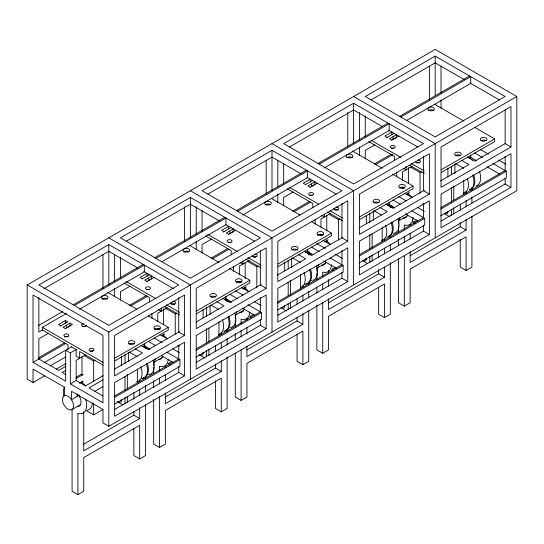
<?xml version="1.0" encoding="UTF-8"?>
<svg xmlns="http://www.w3.org/2000/svg" width="544" height="544" viewBox="0 0 544 544"><rect width="100%" height="100%" fill="white"/><g stroke="black" fill="none" stroke-linecap="round" stroke-linejoin="round"><path stroke-width="0.82" d="M65.436 328.569L63.104 327.223L69.979 323.116L72.427 324.53L65.205 328.698M148.199 278.093L151.579 276.005L151.579 278.698L148.199 280.779L148.199 278.093L144.704 280.112L147.036 281.452M229.799 230.976L233.179 228.895L233.179 231.588L229.799 233.668L229.799 230.976L226.304 232.995L228.636 234.342M311.399 183.865L314.779 181.784L314.779 184.47L311.399 186.558L311.399 183.865L307.904 185.885L310.236 187.231M392.999 136.755L396.379 134.667L396.379 137.36L392.999 139.448L392.999 136.755L389.504 138.774L391.836 140.121M44.792 375.754L33.028 382.541L27.2 379.182L27.2 284.954L435.2 49.395L516.8 96.506L516.8 190.733L108.8 426.292L102.972 422.926L102.972 409.462L71.495 391.292L71.495 399.711L79.424 395.134M108.8 244.576L38.855 284.954L108.8 325.332L178.745 284.954L108.8 244.576L108.8 284.954M190.4 197.458L120.455 237.844L190.4 278.222L260.345 237.844L190.4 197.458L190.4 237.844M272 150.348L202.055 190.733L272 231.112L341.945 190.733L272 150.348L272 190.733M353.6 103.238L283.655 143.623L353.6 184.001L423.545 143.623L353.6 103.238L353.6 143.623M435.2 56.127L365.255 96.506L435.2 136.891L505.145 96.506L435.2 56.127L435.2 95.669M43.955 288.742L108.8 251.301L137.945 268.131M126.283 241.21L190.4 204.19L219.545 221.02M207.883 194.099L272 157.08L301.145 173.903M289.483 146.989L353.6 109.97L382.017 126.371M371.083 99.872L435.2 62.859L464.345 79.682M73.243 304.81L143.188 264.425M154.843 257.7L224.788 217.314M236.443 210.582L306.388 170.204M318.043 163.472L387.988 123.094M399.643 116.362L469.588 75.983M38.128 325.754L62.9 311.454M74.412 305.483L144.357 265.098L144.357 271.83L79.512 309.264M156.012 258.373L225.957 217.988L225.957 224.72L161.84 261.732M237.612 211.256L307.557 170.877L307.557 177.609L242.712 215.043M319.212 164.145L389.157 123.767L389.157 130.499L324.312 167.933M400.812 117.035L470.757 76.656L470.757 83.388L406.64 120.401M68 349.901L68 344.855L42.357 330.045L42.357 327.352L66.511 313.412M42.48 329.977L38.855 332.064L38.855 297.575M60.54 326.012L67.769 321.837L65.436 320.491L58.439 324.53L60.772 325.876M142.14 278.895L149.369 274.727M223.04 232.193L230.969 227.616M305.34 184.674L312.569 180.499M386.24 137.965L394.169 133.389M48.375 333.302L38.855 338.796L38.855 358.986L58.677 370.43L66.028 366.187M129.975 286.192L120.455 291.686L120.455 300.098M211.575 239.074L202.055 244.576L202.055 252.987M293.175 191.964L283.655 197.465L283.655 205.877M374.775 144.854L365.255 150.348L365.255 158.766M146.805 281.588L154.027 277.42M228.405 234.478L235.627 230.302M310.005 187.367L317.227 183.192M391.605 140.257L398.827 136.082M38.42 357.891L64.648 342.754M129.492 305.313L146.248 295.637M211.092 258.203L227.848 248.526M292.692 211.092L309.448 201.416M374.292 163.982L391.048 154.306M76.214 349.534L70.332 352.927L70.332 383.887L102.972 402.737L102.972 335.43L33.028 295.052L33.028 362.352L65.817 343.427M130.655 305.986L147.417 296.31M212.255 258.876L229.017 249.2M293.855 211.766L310.617 202.089M375.455 164.655L392.945 154.557M43.955 362.773L71.55 346.841M50.517 365.718L65.817 356.884M27.2 284.954L108.8 332.064L516.8 96.506M56.556 368.961L66.11 363.446M85.503 354.94L76.16 360.332L76.16 380.521L85.483 385.907L103.129 375.72M91.256 351.614L92.691 350.785M167.103 307.829L157.76 313.222L157.76 321.633M249.424 260.297L239.36 266.111L239.36 274.523M330.303 213.602L320.96 219.001L320.96 227.412M412.624 166.076L402.56 171.89L402.56 180.302M65.844 370.328L62.172 372.45L65.756 374.517M84.177 355.538L93.643 361.005L95.105 360.162M165.043 308.006L175.243 313.895L176.705 313.052M247.377 261.317L256.843 266.784L258.305 265.941M328.977 214.207L338.443 219.674L339.905 218.831M410.577 167.09L420.043 172.564L421.505 171.72M76.18 377.148L81.321 374.184M159.984 328.766L157.78 330.038L157.76 328.365M240.115 282.499L241.584 281.656M323.184 234.539L320.98 235.81L320.96 234.144M404.049 187.857L402.58 188.7L402.56 187.034M75.881 378.665L83.218 374.428M70.332 383.887L76.16 380.521M114.818 358.204L168.252 327.352L168.252 330.045L114.818 360.896M196.418 311.093L249.852 280.242L249.852 282.934L196.418 313.786M278.018 263.983L331.452 233.131L331.452 235.824L278.018 266.676M359.618 216.872L413.052 186.021L413.052 188.714L359.618 219.565M441.218 169.762L494.652 138.91L494.652 141.603L441.218 172.448M79.546 383.282L83.218 381.16M142.922 346.691L144.357 345.862L144.357 343.339M161.881 335.743L164.818 334.05M224.522 299.581L225.957 298.751L225.957 296.228M242.746 289.054L246.418 286.94M305.402 252.885L307.557 251.641L307.557 249.118M324.346 241.944L328.018 239.829M387.722 205.36L389.157 204.53L389.157 202.008M406.681 194.412L409.618 192.712M469.322 158.243L470.757 157.42L470.757 154.897M114.662 369.063L142.487 352.995L135.15 348.758M179.581 331.582L148.315 349.629L140.978 345.392M196.262 321.953L224.087 305.884L216.75 301.648M261.181 284.471L229.915 302.518L222.578 298.282M277.358 275.135L305.687 258.774L298.35 254.538M342.781 237.361L311.515 255.408L304.178 251.172M359.462 227.732L387.287 211.664L379.95 207.427M424.381 190.25L393.115 208.298L385.778 204.061M440.558 180.914L468.887 164.553L461.55 160.317M510.972 146.989L441.028 187.367L441.028 146.989L510.972 106.604L510.972 146.989L505.145 143.623L474.715 161.187L467.378 156.951M102.952 379.862L88.985 387.926L102.932 395.978M184.572 335.43L114.628 375.816L114.628 335.43L184.572 295.052L184.572 335.43L178.745 332.064L178.745 297.575M266.172 288.32L196.228 328.698L196.228 288.32L266.172 247.942L266.172 288.32L260.345 284.954L260.345 250.464M347.772 241.21L277.828 281.588L277.828 241.21L347.772 200.824L347.772 241.21L341.945 237.844L341.945 203.354M429.372 194.099L359.428 234.478L359.428 194.099L429.372 153.714L429.372 194.099L423.545 190.733L423.545 156.237M94.833 391.279L102.884 386.634M71.903 409.618L80.451 404.682M153.503 362.508L162.051 357.571M235.103 315.391L243.651 310.461M316.703 268.28L325.251 263.344M398.303 221.17L406.851 216.233M114.628 396.005L178.745 358.986L178.745 345.528M196.228 348.894L260.345 311.875L260.345 297.575M277.828 301.784L341.945 264.765L341.945 250.464M359.428 254.667L423.545 217.654L423.545 203.354M441.028 207.556L505.145 170.544L505.145 156.244M114.335 397.514L179.908 359.659L179.908 366.391L114.335 404.246M195.935 350.404L261.508 312.548L261.508 319.28L195.935 357.136M277.535 303.294L343.108 265.438L343.108 272.17L277.535 310.026M359.135 256.183L424.708 218.328L424.708 225.06L359.135 262.915M440.735 209.073L506.308 171.217L506.308 177.942L440.735 215.805M86.36 410.645L93.643 414.848L103.129 409.374M114.628 409.462L178.745 372.45L184.572 375.816L184.572 342.162L114.628 382.541L114.628 416.194L184.572 375.816M196.228 362.352L260.345 325.339L266.172 328.698L266.172 295.052L196.228 335.43L196.228 369.084L266.172 328.698M277.828 315.241L341.945 278.222L347.772 281.588L347.772 247.942L277.828 288.32L277.828 321.973L347.772 281.588M359.428 268.131L423.545 231.112L429.372 234.478L429.372 200.824L359.428 241.21L359.428 274.863L429.372 234.478M441.028 221.02L505.145 184.001L510.972 187.367L510.972 153.714L441.028 194.099L441.028 227.746L510.972 187.367M83.722 444.135L133.865 415.188L139.692 418.554L139.692 407.721M165.322 397.025L215.465 368.077L221.292 371.436L221.292 360.611M246.922 349.914L297.065 320.96L302.892 324.326L302.892 313.5M328.522 302.797L378.665 273.85L384.492 277.216L384.492 267.22M410.122 255.687L460.265 226.739L466.092 230.105L466.092 219.28M139.692 418.554L83.735 450.854L83.735 411.713M221.292 371.436L165.335 403.743L165.335 392.918M302.892 324.326L246.935 356.633L246.935 346.637M384.492 277.216L328.535 309.522L328.535 298.697M466.092 230.105L410.135 262.412L410.135 251.58M71.067 409.102A16.483 9.52 60 0 0 71.611 409.625L72.08 410.047L72.08 491.239L77.908 494.605L83.735 491.239L83.735 457.586L139.692 425.279L139.692 458.932L133.865 455.566L133.865 428.645M139.692 458.932L145.52 455.566L145.52 404.824M153.68 399.303L153.68 444.128L159.508 447.494L165.335 444.128L165.335 410.475L221.292 378.168L221.292 411.822L227.12 408.456L227.12 356.864M235.28 353.036L235.28 397.018L241.108 400.377L246.935 397.018L246.935 363.365L302.892 331.058L302.892 364.711L297.065 361.345L297.065 334.424M302.892 364.711L308.72 361.345L308.72 310.597M316.88 305.075L316.88 349.901L322.708 353.267L328.535 349.901L328.535 316.254L384.492 283.948L384.492 317.601L378.665 314.235L378.665 287.314M384.492 317.601L390.32 314.235L390.32 262.643M398.48 258.815L398.48 302.79L404.308 306.156L410.135 302.79L410.135 269.137L466.092 236.837L466.092 270.49L471.92 267.124L471.92 216.376M470.172 83.048L499.317 99.872M434.629 104.258L463.91 121.162M474.892 127.5L494.652 138.91M480.372 149.512L488.383 154.136M498.583 160.024L505.872 164.234M474.545 152.878L482.555 157.502M492.755 163.39L506.308 171.217M470.172 157.08L476.728 160.868M486.928 166.756L499.317 173.91M353.6 96.506L435.2 143.623L435.2 237.844M455.675 163.656L463.753 168.314M388.572 130.159L417.717 146.989M387.172 137.428L384.839 136.082L391.836 132.042L391.836 134.735M370.947 140.175L400.962 157.502M411.21 163.418L424.381 171.027M368.757 141.603L394.4 156.407L394.4 160.616M409.72 165.254L424.374 173.713M403.26 168.252L406.055 169.871L406.055 166.505M352.301 150.946L382.31 168.273M392.557 174.189L413.052 186.021M444.115 213.513L449.949 216.879M404.709 193.324L411.883 197.465M422.722 203.721L424.191 204.564M398.772 196.622L406.164 200.886M417.717 207.556L424.293 211.358M392.945 199.988L400.228 204.19M411.883 210.922L424.708 218.328M388.572 204.19L394.4 207.556M405.328 213.867L417.717 221.02M412.76 222.197L414.943 223.462M272 143.623L353.6 190.733L353.6 284.954M374.075 210.766L381.419 215.002M306.972 177.269L336.117 194.099M466.092 270.49L460.265 267.124L460.265 239.36M305.572 184.538L303.239 183.192L310.236 179.16L310.236 181.846M289.347 187.286L318.628 204.19M330.337 210.956L342.781 218.137M287.157 188.714L312.8 203.517L312.8 207.726M327.386 211.942L342.774 220.823M321.66 215.363L324.455 216.981L324.455 214.458M271.429 198.478L299.975 214.962M311.692 221.721L331.452 233.131M362.515 260.624L367.615 263.568M323.109 240.434L330.283 244.576M316.581 243.392L325.285 248.418M335.383 254.252L342.693 258.468M311.345 247.098L319.355 251.722M330.283 258.033L343.108 265.438M306.972 251.308L312.8 254.667M323.728 260.977L336.845 268.552M331.888 269.729L333.343 270.572M190.4 190.733L272 237.844L272 332.064M292.475 257.876L300.553 262.541M225.372 224.38L254.517 241.21M223.972 231.649L221.639 230.302L228.636 226.27L228.636 228.963M207.747 234.403L237.762 251.729M248.01 257.645L261.181 265.248M205.557 235.824L231.2 250.628L231.2 254.837M245.786 259.053L261.174 267.94M240.06 262.473L242.855 264.092L242.855 260.726M189.829 245.589L219.11 262.494M229.357 268.41L249.852 280.242M280.915 307.741L286.749 311.1M241.509 287.545L248.683 291.686M235.572 290.843L242.964 295.113M254.517 301.784L261.093 305.578M229.745 294.209L237.755 298.84M247.955 304.728L261.508 312.548M225.372 298.418L231.2 301.784M242.128 308.088L254.517 315.241M249.56 316.418L251.015 317.261M108.8 237.844L190.4 284.954L190.4 379.182M210.875 304.987L218.219 309.223M143.772 271.497L173.645 288.742M142.372 278.766L140.039 277.42L147.036 273.38L147.036 276.073M126.147 281.513L156.162 298.84M166.41 304.756L179.581 312.358M123.957 282.934L149.6 297.745L149.6 301.947M164.92 306.585L179.574 315.051M158.46 309.59L161.255 311.202L161.255 307.836M107.501 292.278L136.775 309.182M148.492 315.948L168.252 327.352M199.315 354.851L205.149 358.217M159.909 334.655L167.083 338.796M177.922 345.052L179.391 345.902M153.972 337.953L162.085 342.638M172.917 348.894L179.493 352.689M148.145 341.319L155.428 345.528M167.083 352.26L179.908 359.659M143.772 345.528L149.6 348.894M161.255 355.62L173.645 362.773M167.96 363.528L170.143 364.793M129.275 352.097L137.353 356.762M221.292 411.822L215.465 408.456L215.465 380.691M42.357 327.352L103.108 362.433M71.495 346.875L76.16 349.568L76.16 356.293L79.655 358.312L79.655 351.58L103.102 365.119M70.332 352.927L65.668 350.241L65.668 381.194L33.028 362.352M116.987 401.54L122.815 404.906M399.99 217.287L399.996 217.607A7.915 4.57 60 0 1 398.494 221.054M318.396 264.629L318.396 264.717A7.915 4.57 60 0 1 316.894 268.165M236.79 311.508L236.796 311.828A7.915 4.57 60 0 1 235.294 315.275M155.196 358.85L155.196 358.938A7.915 4.57 60 0 1 153.694 362.386M390.905 205.544L390.905 207.223M309.305 251.811L309.305 254.334A7.915 4.57 60 0 1 312.596 254.83M227.705 299.764L227.705 301.444M146.105 346.875L146.105 348.561A7.915 4.57 60 0 1 149.947 349.377M64.505 395.672L64.505 387.253L33.028 369.084L33.028 382.541M505.145 109.97L505.145 143.623M505.145 178.112L505.145 184.001M471.92 187.619L471.92 190.155M471.92 196.921L471.92 202.844M466.092 190.958L466.092 193.46M466.092 200.124L466.092 206.788M463.76 180.132L463.76 194.432M460.265 204.252L460.265 210.079M460.265 222.578L460.265 226.739M454.9 164.05L454.9 173.305M453.737 185.919L453.737 200.226M453.737 207.781L453.737 214.193M451.404 166.07L451.404 174.481M451.404 187.265L451.404 202.409M451.404 209.086L451.404 215.363M447.909 168.252L447.909 176.664M441.028 66.225L441.028 93.146M441.028 99.872L441.028 108.29M429.372 66.225L429.372 99.872M423.545 225.223L423.545 231.112M420.043 172.564L420.043 193.596M410.135 224.101L410.135 225.767M410.135 233.26L410.135 239.088M408.388 167.511L408.388 183.498M408.388 192.753L408.388 194.432M404.308 229.194L404.308 224.964L404.777 225.087A16.483 9.52 60 0 0 413.039 217.634M404.308 235.96L404.308 242.726M404.308 255.415L404.308 306.156M398.48 221.598L398.48 224.135M398.48 225.828L398.48 232.594M398.48 239.36L398.48 245.283M396.732 172.013L396.732 177.038M390.32 235.579L390.32 237.272M390.32 244.882L390.32 250.804M384.492 238.904L384.492 240.57M384.492 248.064L384.492 253.898M382.16 227.242L382.16 241.543M378.665 251.362L378.665 257.196M378.665 269.688L378.665 273.85M373.3 211.16L373.3 220.415M372.137 233.872L372.137 248.173M372.137 254.891L372.137 261.304M369.804 213.18L369.804 222.435M369.804 234.376L369.804 248.683M369.804 256.197L369.804 262.48M366.309 215.363L366.309 223.781M365.255 115.858L365.255 136.891M359.428 112.492L359.428 140.257M359.428 146.989L359.428 155.4M347.772 112.492L347.772 146.989M341.945 272.333L341.945 278.222M338.443 219.674L338.443 239.863M328.535 270.375L328.535 272.877M328.535 279.534L328.535 286.198M326.788 215.465L326.788 230.608M326.788 239.863L326.788 241.543M322.708 276.304L322.708 272.075L323.177 272.197A16.483 9.52 60 0 0 331.439 264.744M322.708 283.914L322.708 289.836M322.708 302.525L322.708 353.267M316.88 268.709L316.88 271.245M316.88 272.938L316.88 279.704M316.88 287.32L316.88 293.236M315.132 219.123L315.132 224.148M308.72 281.846L308.72 284.383M308.72 291.149L308.72 297.915M302.892 286.015L302.892 287.681M302.892 295.174L302.892 301.009M300.56 274.353L300.56 289.496M297.065 298.472L297.065 304.307M297.065 317.628L297.065 320.96M291.7 258.271L291.7 267.526M290.537 280.146L290.537 295.283M290.537 302.002L290.537 308.414M288.204 260.29L288.204 268.702M288.204 282.329L288.204 295.793M288.204 303.307L288.204 309.59M284.709 262.473L284.709 270.892M283.655 163.812L283.655 184.001M277.828 160.446L277.828 186.524M277.828 194.099L277.828 202.511M266.172 160.446L266.172 194.099M260.345 319.45L260.345 325.339M256.843 266.784L256.843 287.817M246.935 318.322L246.935 319.988M246.935 327.481L246.935 334.145M245.188 262.575L245.188 278.562M245.188 286.974L245.188 289.496M241.108 323.415L241.108 319.185L241.577 319.308A16.483 9.52 60 0 0 249.839 311.855M241.108 330.181L241.108 336.947M241.108 349.636L241.108 400.377M239.36 281.255L239.36 282.934M235.28 315.819L235.28 318.356M235.28 320.049L235.28 326.815M235.28 333.581L235.28 340.347M233.532 266.24L233.532 271.259M227.12 329.8L227.12 331.493M227.12 338.259L227.12 345.025M221.292 332.296L221.292 334.791M221.292 342.292L221.292 348.119M218.96 321.47L218.96 335.77M215.465 345.59L215.465 351.417M215.465 363.909L215.465 368.077M210.1 305.381L210.1 314.636M208.937 328.093L208.937 341.557M208.937 349.112L208.937 355.531M206.604 307.401L206.604 316.656M206.604 328.603L206.604 342.904M206.604 350.418L206.604 356.701M203.109 309.59L203.109 318.002M202.055 210.079L202.055 231.112M196.228 206.713L196.228 234.478M196.228 241.21L196.228 249.621M184.572 206.713L184.572 241.21M178.745 366.561L178.745 372.45M175.243 313.895L175.243 334.084M165.335 365.432L165.335 367.098M165.335 374.592L165.335 380.426M163.588 308.849L163.588 324.829M163.588 334.084L163.588 335.77M159.508 370.525L159.508 366.296L159.977 366.418A16.483 9.52 60 0 0 168.198 359.604M159.508 378.141L159.508 384.057M159.508 396.746L159.508 447.494M153.68 362.93L153.68 365.473M153.68 367.159L153.68 373.925M153.68 380.691L153.68 387.457M151.932 313.351L151.932 318.369M145.52 376.067L145.52 378.604M145.52 385.37L145.52 392.136M139.692 380.236L139.692 381.902M139.692 389.402L139.692 395.23M137.36 369.417L137.36 382.881M133.865 392.7L133.865 399.364M133.865 411.856L133.865 415.188M128.5 352.492L128.5 361.746M127.337 374.367L127.337 389.511M127.337 396.222L127.337 402.642M125.004 354.511L125.004 363.766M125.004 376.557L125.004 390.014M125.004 397.528L125.004 403.811M121.509 356.701L121.509 365.112M120.455 257.19L120.455 278.222M114.628 254.667L114.628 281.588M114.628 288.32L114.628 296.732M108.8 332.064L108.8 426.292M102.972 254.667L102.972 288.32M93.643 361.005L93.643 381.194M93.643 403.07L93.643 414.848M81.988 356.803L81.988 375.306M81.988 381.194L81.988 382.881M77.908 494.605L77.908 413.406L78.377 413.528A16.483 9.52 60 0 0 85.53 399.024M77.323 393.822L77.221 396.188A7.915 4.57 60 0 0 76.996 395.876M69.979 323.116L69.979 325.808L66.599 327.896L66.599 325.203M65.436 320.491L65.436 323.184M447.828 211.324A3.298 1.904 60 0 1 444.972 212.976M467.418 178.969A16.483 9.52 60 0 1 463.005 193.256M472.654 175.073A16.483 9.52 60 0 1 469.424 189.87M455.022 155.849A3.298 1.904 0 0 1 460.482 155.536M391.714 148.254A2.475 1.428 0 0 1 393.822 148.254M418.071 159.963A2.475 1.428 0 0 1 420.417 161.459A2.475 1.428 0 0 1 417.826 162.812A2.475 1.428 0 0 1 415.48 161.316M416.473 162.935A2.475 1.428 0 0 1 419.417 162.935M481.134 140.658A3.298 1.904 0 0 1 486.023 140.658M428.38 110.595A3.298 1.904 0 0 1 433.86 110.595M473.715 174.91A16.483 9.52 60 0 1 469.656 189.509M479.543 171.544A16.483 9.52 60 0 1 475.952 186.034M469.003 157.753A16.483 9.52 60 0 1 472.389 160.29M416.915 219.96A16.483 9.52 60 0 1 413.216 221.891M407.225 193.426A16.483 9.52 60 0 1 412.209 197.594M390.089 206.992A16.483 9.52 60 0 1 389.749 204.19M407.388 214.737A8.575 4.95 60 0 1 404.512 218.056L404.253 218.076A8.575 4.95 60 0 1 402.866 217.892M390.306 207.522A7.915 4.57 60 0 1 394.747 208.039M366.309 259.182A3.298 1.904 60 0 1 365.704 258.74M366.228 258.434A3.298 1.904 60 0 1 363.372 260.086M385.574 225.345A16.483 9.52 60 0 1 381.405 240.366M391.054 222.183A16.483 9.52 60 0 1 388.266 236.817M387.824 236.98A16.483 9.52 60 0 1 386.886 237.204M373.782 202.647A3.298 1.904 0 0 1 378.882 202.647M309.597 195.554A2.475 1.428 0 0 1 312.739 195.554M335.866 207.101A2.475 1.428 0 0 1 338.817 208.454A2.475 1.428 0 0 1 336.022 209.916A2.475 1.428 0 0 1 333.982 208.087M334.873 210.045A2.475 1.428 0 0 1 338.096 210.181M399.33 187.918A3.298 1.904 0 0 1 404.627 187.918M346.78 157.706A3.298 1.904 0 0 1 352.26 157.706M392.115 222.02A16.483 9.52 60 0 1 388.056 236.62M397.943 218.654A16.483 9.52 60 0 1 394.801 233.002M394.352 233.145A16.483 9.52 60 0 1 393.4 233.335M387.403 204.864A16.483 9.52 60 0 1 390.789 207.4M334.988 267.424A16.483 9.52 60 0 1 332.098 268.926M326.196 240.883A16.483 9.52 60 0 1 330.609 244.705M308.489 254.102A16.483 9.52 60 0 1 308.149 251.301M325.788 261.848A8.575 4.95 60 0 1 322.912 265.166L322.653 265.186A8.575 4.95 60 0 1 321.837 265.132M284.709 306.292A3.298 1.904 60 0 1 284.104 305.85M284.628 305.551A3.298 1.904 60 0 1 281.772 307.197M303.974 272.456A16.483 9.52 60 0 1 300.744 287.252M309.454 269.294A16.483 9.52 60 0 1 306.224 284.09M305.762 284.22A16.483 9.52 60 0 1 304.796 284.369M291.904 249.988A3.298 1.904 0 0 1 297.561 249.988M228.194 242.576A2.475 1.428 0 0 1 230.942 242.576M254.871 254.184A2.475 1.428 0 0 1 257.21 255.728A2.475 1.428 0 0 1 254.463 257.026A2.475 1.428 0 0 1 252.3 255.401M253.579 257.047A2.475 1.428 0 0 1 255.911 257.047M317.472 235.266A3.298 1.904 0 0 1 322.823 234.886M265.18 204.816A3.298 1.904 0 0 1 270.66 204.816M310.515 269.13A16.483 9.52 60 0 1 306.918 283.621M306.456 283.737A16.483 9.52 60 0 1 305.973 283.812M316.343 265.764A16.483 9.52 60 0 1 312.752 280.262M311.8 280.446A16.483 9.52 60 0 1 311.304 280.48M306.381 252.321A16.483 9.52 60 0 1 309.733 255.034M253.715 314.18A16.483 9.52 60 0 1 250.498 316.037M244.025 287.647A16.483 9.52 60 0 1 249.009 291.815M226.889 301.213A16.483 9.52 60 0 1 226.549 298.411M244.229 308.645A8.575 4.95 60 0 1 241.312 312.276L241.053 312.297A8.575 4.95 60 0 1 239.666 312.113M227.297 301.628A7.915 4.57 60 0 1 231.547 302.267M203.109 353.403A3.298 1.904 60 0 1 202.504 352.961M203.028 352.662A3.298 1.904 60 0 1 200.172 354.307M222.374 319.566A16.483 9.52 60 0 1 218.205 334.587M228.099 317.145A16.483 9.52 60 0 1 223.686 331.425M210.8 296.732A3.298 1.904 0 0 1 215.682 296.874M146.594 289.694A2.475 1.428 0 0 1 149.342 289.694M172.666 301.322A2.475 1.428 0 0 1 175.596 302.539A2.475 1.428 0 0 1 173.312 304.15A2.475 1.428 0 0 1 170.673 302.722M171.489 304.354A2.475 1.428 0 0 1 174.808 304.354M236.225 282.064A3.298 1.904 0 0 1 241.325 282.064M183.58 251.926A3.298 1.904 0 0 1 189.06 251.926M228.915 316.241A16.483 9.52 60 0 1 224.856 330.847M234.743 312.882A16.483 9.52 60 0 1 230.2 327.556M224.203 299.091A16.483 9.52 60 0 1 227.589 301.621M171.788 361.644A16.483 9.52 60 0 1 169.368 363.038M168.898 363.147A16.483 9.52 60 0 1 168.416 363.222M162.425 334.757A16.483 9.52 60 0 1 167.409 338.926M145.289 348.33A16.483 9.52 60 0 1 144.949 345.522M162.588 356.075A8.575 4.95 60 0 1 159.712 359.387L159.453 359.407A8.575 4.95 60 0 1 158.352 359.298M121.509 400.513A3.298 1.904 60 0 1 120.904 400.071M121.428 399.772A3.298 1.904 60 0 1 118.572 401.418M140.774 366.676A16.483 9.52 60 0 1 136.605 381.698M146.254 363.514A16.483 9.52 60 0 1 141.596 378.59M128.88 344.053A3.298 1.904 0 0 1 134.178 344.053M64.539 337.028A2.475 1.428 0 0 1 68.197 337.028M86.374 325.611A2.475 1.428 0 0 1 82.212 325.999A2.475 1.428 0 0 1 83.484 323.68M82.518 326.658A2.475 1.428 0 0 1 85.653 326.658M90.603 351.206A2.475 1.428 0 0 1 92.711 351.268M154.346 329.406A3.298 1.904 0 0 1 160.004 329.406M102.075 298.962A3.298 1.904 0 0 1 107.365 298.962M147.315 363.358A16.483 9.52 60 0 1 142.773 378.032M153.143 359.992A16.483 9.52 60 0 1 149.552 374.483M149.083 374.592A16.483 9.52 60 0 1 148.6 374.666M143.181 346.548A16.483 9.52 60 0 1 145.438 348.242M92.466 402.716A16.483 9.52 60 0 1 87.298 410.264M81.396 382.214A16.483 9.52 60 0 1 85.809 386.043M63.838 396.161A16.483 9.52 60 0 1 64.457 386.859M78.363 394.822A8.575 4.95 60 0 1 78.112 406.497L77.853 406.518A8.575 4.95 60 0 1 77.037 406.463M71.604 399.874L71.393 399.554A7.915 4.57 60 0 0 65.552 395.508A7.915 4.57 60 0 0 62.404 399.418L62.41 399.738A7.915 4.57 60 0 0 68.061 409.231A7.915 4.57 60 0 0 73.596 406.048L73.59 405.729A7.915 4.57 60 0 0 71.604 399.874M391.53 148.09A2.475 1.428 0 0 0 395.243 146.853A2.475 1.428 0 0 0 391.53 145.615A2.475 1.428 0 0 0 391.53 148.09M481.93 140.896A3.298 1.904 0 0 0 486.873 139.244A3.298 1.904 0 0 0 481.93 137.598A3.298 1.904 0 0 0 481.93 140.896M429.332 110.561A3.298 1.904 0 0 0 434.411 109.052A3.298 1.904 0 0 0 429.61 107.27A3.298 1.904 0 0 0 429.332 110.561M456.28 155.7A3.298 1.904 0 0 0 461.23 154.054A3.298 1.904 0 0 0 456.28 152.402A3.298 1.904 0 0 0 456.28 155.7M309.93 195.201A2.475 1.428 0 0 0 313.643 193.963A2.475 1.428 0 0 0 309.93 192.726A2.475 1.428 0 0 0 309.93 195.201M400.194 187.959A3.298 1.904 0 0 0 405.273 186.449A3.298 1.904 0 0 0 400.472 184.668A3.298 1.904 0 0 0 400.194 187.959M347.874 157.719A3.298 1.904 0 0 0 352.818 156.074A3.298 1.904 0 0 0 347.874 154.421A3.298 1.904 0 0 0 347.874 157.719M374.68 202.81A3.298 1.904 0 0 0 379.63 201.164A3.298 1.904 0 0 0 374.68 199.519A3.298 1.904 0 0 0 374.68 202.81M228.33 242.311A2.475 1.428 0 0 0 232.043 241.074A2.475 1.428 0 0 0 228.33 239.836A2.475 1.428 0 0 0 228.33 242.311M318.73 235.117A3.298 1.904 0 0 0 323.673 233.471A3.298 1.904 0 0 0 318.73 231.819A3.298 1.904 0 0 0 318.73 235.117M266.274 204.83A3.298 1.904 0 0 0 271.218 203.184A3.298 1.904 0 0 0 266.274 201.532A3.298 1.904 0 0 0 266.274 204.83M293.08 249.927A3.298 1.904 0 0 0 298.03 248.275A3.298 1.904 0 0 0 293.08 246.629A3.298 1.904 0 0 0 293.08 249.927M146.73 289.422A2.475 1.428 0 0 0 150.443 288.184A2.475 1.428 0 0 0 146.73 286.946A2.475 1.428 0 0 0 146.73 289.422M237.13 282.227A3.298 1.904 0 0 0 242.073 280.582A3.298 1.904 0 0 0 237.13 278.929A3.298 1.904 0 0 0 237.13 282.227M184.674 251.94A3.298 1.904 0 0 0 189.618 250.294A3.298 1.904 0 0 0 184.674 248.649A3.298 1.904 0 0 0 184.674 251.94M211.48 297.038A3.298 1.904 0 0 0 216.43 295.385A3.298 1.904 0 0 0 211.48 293.74A3.298 1.904 0 0 0 211.48 297.038M65.13 336.532A2.475 1.428 0 0 0 68.843 335.294A2.475 1.428 0 0 0 65.13 334.064A2.475 1.428 0 0 0 65.13 336.532M155.53 329.338A3.298 1.904 0 0 0 160.473 327.692A3.298 1.904 0 0 0 155.53 326.04A3.298 1.904 0 0 0 155.53 329.338M90.311 351.07A2.475 1.428 0 0 0 94.024 349.833A2.475 1.428 0 0 0 90.311 348.595A2.475 1.428 0 0 0 90.311 351.07M103.074 299.057A3.298 1.904 0 0 0 108.018 297.405A3.298 1.904 0 0 0 103.074 295.759A3.298 1.904 0 0 0 103.074 299.057M129.88 344.148A3.298 1.904 0 0 0 134.83 342.496A3.298 1.904 0 0 0 129.88 340.85A3.298 1.904 0 0 0 129.88 344.148"/></g></svg>
